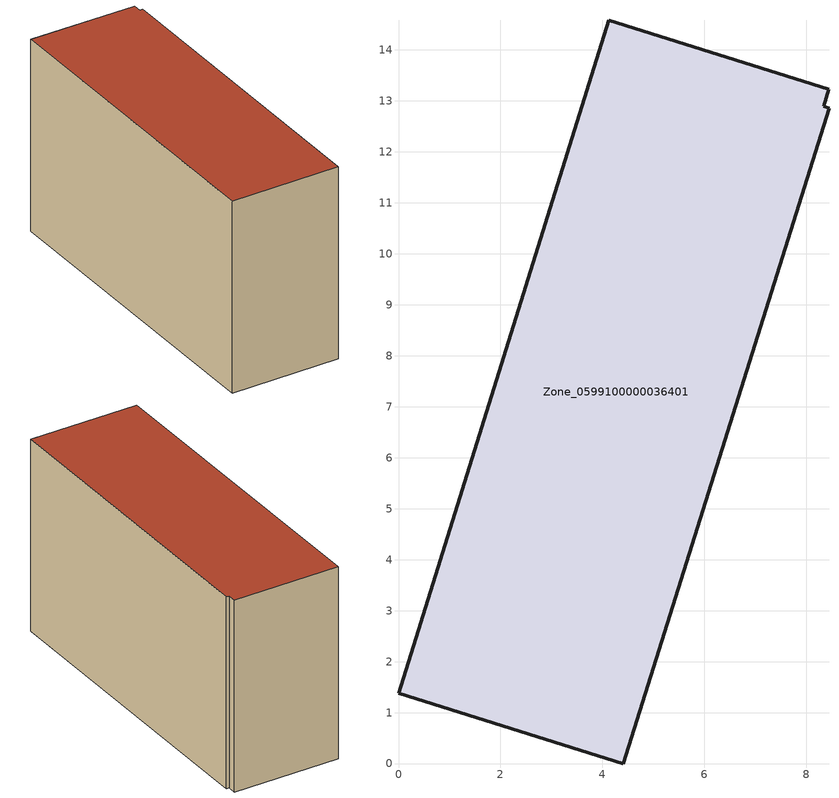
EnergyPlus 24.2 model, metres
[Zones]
Zone_0599100000036401
 floor ground (C_G): 0,1.38 4.12,14.58 8.44,13.22 8.34,12.89 8.45,12.86 4.41,0 z0.6
 wall outside (C_F): 4.12,14.58 0,1.38 4.41,0 8.45,12.86 8.34,12.89 8.44,13.22 4.12,14.58 z0.6:8.8
 roof outside (C_R): 8.45,12.86 8.34,12.89 8.44,13.22 4.12,14.58 0,1.38 4.41,0 z8.8
[BUILDING]
Pand.0599100000036401: North Axis=0; Terrain=City; Loads Convergence Tolerance Value=0.04; Temperature Convergence Tolerance Value=0.4; Solar Distribution=FullExterior; Maximum Number of Warmup Days=25; Minimum Number of Warmup Days=1
[Site:Location]
Rotterdam.The.Hague.AP_ZH_NLD Design_Conditions: Latitude=51.96; Longitude=4.45; Time Zone=1; Elevation=-4.5
[SITE:GROUNDTEMPERATURE:BUILDINGSURFACE]
18, 18, 18, 18, 18, 18, 18, 18, 18, 18, 18, 18
[MATERIAL] Thermal Absorptance=0.9; Solar Absorptance=0.7; Visible Absorptance=0.7
Name | Roughness | Thickness | Conductivity | Density | Specific Heat
G.TI.1965-1974 | MediumSmooth | 0.15 | 0.882353 | 540 | 1210
F.TI.1965-1974 | Rough | 0.3 | 0.697674 | 1920 | 840
R.TI.1965-1974 | MediumRough | 0.2 | 0.232558 | 1500 | 1000
[CONSTRUCTION]
C_G: G.TI.1965-1974
C_F: F.TI.1965-1974
C_R: R.TI.1965-1974
[ZONE]
Zone_0599100000036401: Type=1; Multiplier=1; Ceiling Height=Autocalculate; Volume=Autocalculate; Floor Area=autocalculate; Part of Total Floor Area=Yes
[ZONEINFILTRATION:DESIGNFLOWRATE]
Infil_Zone_0599100000036401: Zone or ZoneList or Space or SpaceList=Zone_0599100000036401; Schedule=AlwaysOn; Design Flow Rate Calculation Method=Flow/Area; Flow Rate per Floor Area=0.003; Constant Term Coefficient=1; Temperature Term Coefficient=0; Velocity Term Coefficient=0; Velocity Squared Term Coefficient=0
[HVACTEMPLATE:ZONE:IDEALLOADSAIRSYSTEM]
Zone_0599100000036401: Maximum Heating Supply Air Temperature=50; Minimum Cooling Supply Air Temperature=13; Maximum Heating Supply Air Humidity Ratio=0.0156; Minimum Cooling Supply Air Humidity Ratio=0.0077; Heating Limit=NoLimit; Cooling Limit=NoLimit; Dehumidification Control Type=ConstantSensibleHeatRatio; Cooling Sensible Heat Ratio=0.7; Dehumidification Setpoint=60; Humidification Control Type=None; Humidification Setpoint=30; Outdoor Air Method=None; Outdoor Air Flow Rate per Person=0.00944; Outdoor Air Flow Rate per Zone Floor Area=0; Outdoor Air Flow Rate per Zone=0; Demand Controlled Ventilation Type=None; Outdoor Air Economizer Type=NoEconomizer; Heat Recovery Type=None; Sensible Heat Recovery Effectiveness=0.7; Latent Heat Recovery Effectiveness=0.65
[ZONECONTROL:THERMOSTAT]
ThermostatControl_Zone_0599100000036401: Zone or ZoneList=Zone_0599100000036401; Control Type Schedule=DualSetpointControlType; Control 1=Thermostat_Zone_0599100000036401; Temperature Difference Between Cutout And Setpoint=0
[THERMOSTATSETPOINT:DUALSETPOINT]
Thermostat_Zone_0599100000036401: Heating Setpoint Temperature Schedule=HeatingSetpoint_Zone_0599100000036401; Cooling Setpoint Temperature Schedule=CoolingSetpoint_Zone_0599100000036401
[SCHEDULE:COMPACT]
HeatingSetpoint_Zone_0599100000036401: Through: 12/31, For: AllDays, Until: 24:00, 21
CoolingSetpoint_Zone_0599100000036401: Through: 12/31, For: AllDays, Until: 24:00, 24
DualSetpointControlType: Through: 12/31, For: AllDays, Until: 24:00, 4
AlwaysOn: Through: 12/31, For: AllDays, Until: 24:00, 1
